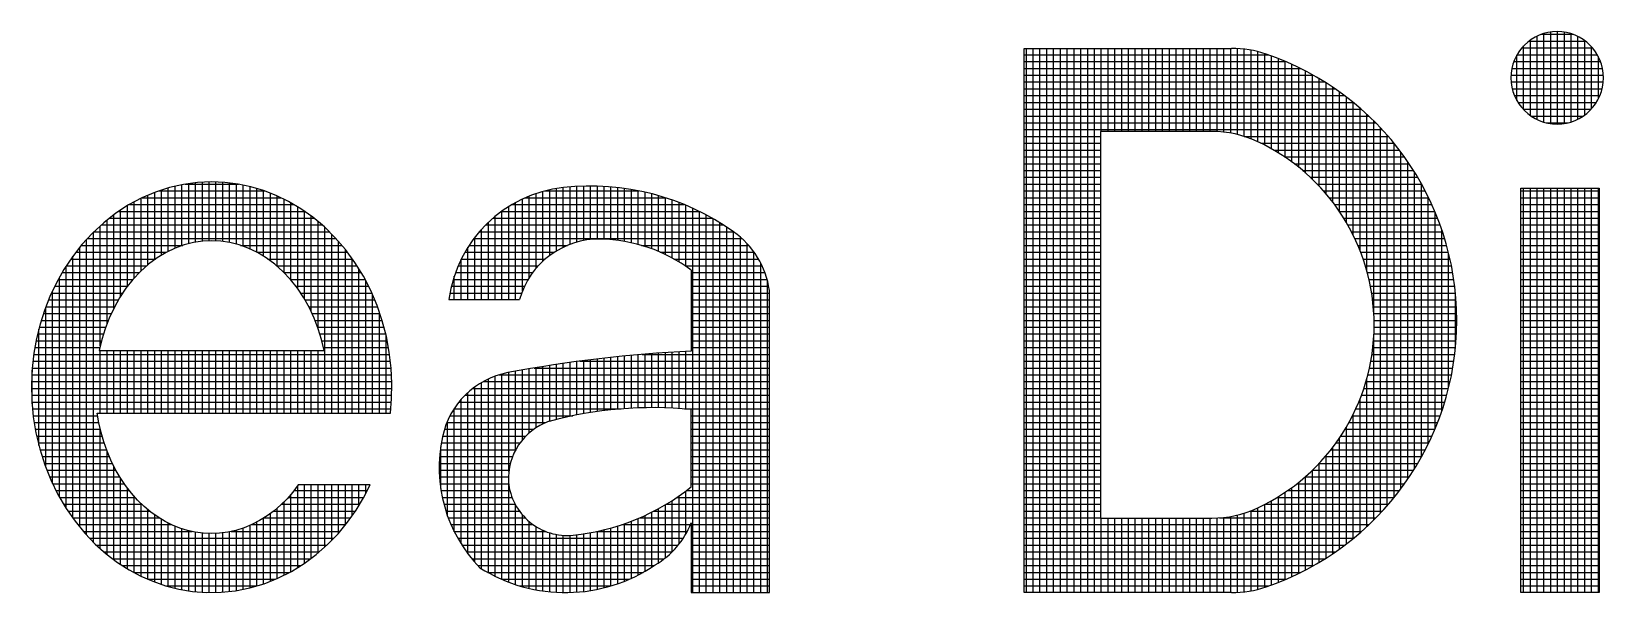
# Model space of a CAD drawing. Header units: inches. Extents: x 996 to 1837, y 0 to 594.
# Drawn here: x 1702.936 to 1706.945, y 99.888 to 101.318 of the extents above; entities that cross this region are included whole.
import ezdxf

# ---------------------------------------------------------------- set-up
doc = ezdxf.new("R2010")
doc.units = ezdxf.units.IN
doc.header["$MEASUREMENT"] = 0
doc.layers.add('BG ÇÑ±¹Áö¿ª³\xad¹æ±â¼úÁÖ½ÄÈ¸»ç CI', color=7, linetype='Continuous')

msp = doc.modelspace()

# ---------------------------------------------------------------- linework, layer by layer
at = {"layer": 'BG ÇÑ±¹Áö¿ª³\xad¹æ±â¼úÁÖ½ÄÈ¸»ç CI', "color": 7, "linetype": 'Continuous', "lineweight": 25}
for p, q in [((1706.7582, 101.104), (1706.7582, 101.2966)), ((1706.7756, 101.0937), (1706.7756, 101.3069)), ((1706.7859, 101.3112), (1706.8675, 101.3112)), ((1706.7929, 101.087), (1706.7929, 101.3136)), ((1706.8103, 101.0833), (1706.8103, 101.3173)), ((1706.8276, 101.0821), (1706.8276, 101.3185)), ((1706.845, 101.0835), (1706.845, 101.3171)), ((1706.8624, 101.0876), (1706.8624, 101.313)), ((1706.8797, 101.0947), (1706.8797, 101.3059)), ((1705.4678, 99.8879), (1705.4678, 101.2754)), ((1705.4678, 101.2754), (1705.9963, 101.2754)), ((1705.4678, 101.2591), (1706.0893, 101.2591)), ((1705.4732, 99.8879), (1705.4732, 101.2754)), ((1705.4906, 99.8879), (1705.4906, 101.2754)), ((1705.5079, 99.8879), (1705.5079, 101.2754)), ((1705.5253, 99.8879), (1705.5253, 101.2754)), ((1705.5427, 99.8879), (1705.5427, 101.2754)), ((1705.56, 99.8879), (1705.56, 101.2754)), ((1705.5774, 99.8879), (1705.5774, 101.2754)), ((1705.5948, 99.8879), (1705.5948, 101.2754)), ((1705.6121, 99.8879), (1705.6121, 101.2754)), ((1705.6295, 99.8879), (1705.6295, 101.2754)), ((1705.6469, 99.8879), (1705.6469, 101.2754)), ((1705.6642, 101.0636), (1705.6642, 101.2754)), ((1705.6816, 101.0636), (1705.6816, 101.2754)), ((1705.699, 101.0636), (1705.699, 101.2754)), ((1705.7163, 101.0636), (1705.7163, 101.2754)), ((1705.7337, 101.0636), (1705.7337, 101.2754)), ((1705.751, 101.0636), (1705.751, 101.2754)), ((1705.7684, 101.0636), (1705.7684, 101.2754)), ((1705.7858, 101.0636), (1705.7858, 101.2754)), ((1705.8031, 101.0636), (1705.8031, 101.2754)), ((1705.8205, 101.0636), (1705.8205, 101.2754)), ((1705.8379, 101.0636), (1705.8379, 101.2754)), ((1705.8552, 101.0636), (1705.8552, 101.2754)), ((1705.8726, 101.0636), (1705.8726, 101.2754)), ((1705.89, 101.0636), (1705.89, 101.2754)), ((1705.9073, 101.0636), (1705.9073, 101.2754)), ((1705.9247, 101.0636), (1705.9247, 101.2754)), ((1705.9421, 101.0636), (1705.9421, 101.2754)), ((1705.9594, 101.0632), (1705.9594, 101.2754)), ((1705.9768, 101.0618), (1705.9768, 101.2754)), ((1705.9941, 101.0593), (1705.9941, 101.2754)), ((1706.0115, 101.0557), (1706.0115, 101.275)), ((1706.0289, 101.0508), (1706.0289, 101.2735)), ((1706.0462, 101.0446), (1706.0462, 101.2708)), ((1706.0636, 101.0371), (1706.0636, 101.267)), ((1706.081, 101.0286), (1706.081, 101.262)), ((1706.7235, 101.1427), (1706.7235, 101.2578)), ((1706.7242, 101.2591), (1706.9292, 101.2591)), ((1706.7364, 101.2765), (1706.917, 101.2765)), ((1706.7408, 101.1191), (1706.7408, 101.2815)), ((1706.7545, 101.2939), (1706.8989, 101.2939)), ((1706.8971, 101.1054), (1706.8971, 101.2952)), ((1706.9145, 101.1211), (1706.9145, 101.2794)), ((1705.4678, 101.2418), (1706.1342, 101.2418)), ((1705.4678, 101.2244), (1706.172, 101.2244)), ((1706.0983, 101.0192), (1706.0983, 101.2559)), ((1706.1157, 101.0089), (1706.1157, 101.2494)), ((1706.1331, 100.9976), (1706.1331, 101.2423)), ((1706.1504, 100.9854), (1706.1504, 101.2347)), ((1706.1678, 100.972), (1706.1678, 101.2265)), ((1706.1852, 100.9573), (1706.1852, 101.2177)), ((1706.711, 101.2244), (1706.9424, 101.2244)), ((1706.716, 101.2418), (1706.9374, 101.2418)), ((1706.9318, 101.1463), (1706.9318, 101.2543)), ((1705.4678, 101.207), (1706.2048, 101.207)), ((1705.4678, 101.1897), (1706.2341, 101.1897)), ((1706.2025, 100.9413), (1706.2025, 101.2083)), ((1706.2199, 100.9237), (1706.2199, 101.1983)), ((1706.2373, 100.9043), (1706.2373, 101.1877)), ((1706.2546, 100.8827), (1706.2546, 101.1763)), ((1706.7087, 101.207), (1706.9447, 101.207)), ((1706.709, 101.1897), (1706.9444, 101.1897)), ((1705.4678, 101.1723), (1706.2605, 101.1723)), ((1705.4678, 101.155), (1706.2846, 101.155)), ((1705.4678, 101.1376), (1706.3068, 101.1376)), ((1706.272, 100.8584), (1706.272, 101.1642)), ((1706.2893, 100.8308), (1706.2893, 101.1514)), ((1706.3067, 100.7985), (1706.3067, 101.1376)), ((1706.7119, 101.1723), (1706.9415, 101.1723)), ((1706.7175, 101.155), (1706.9358, 101.155)), ((1706.7265, 101.1376), (1706.9269, 101.1376)), ((1705.4678, 101.1202), (1706.3273, 101.1202)), ((1705.4678, 101.1029), (1706.3463, 101.1029)), ((1706.3241, 100.7593), (1706.3241, 101.123)), ((1706.3414, 100.7071), (1706.3414, 101.1074)), ((1706.7398, 101.1202), (1706.9136, 101.1202)), ((1706.7598, 101.1029), (1706.8936, 101.1029)), ((1705.4678, 101.0855), (1706.364, 101.0855)), ((1705.4678, 101.0681), (1706.3806, 101.0681)), ((1705.9463, 101.0636), (1705.6619, 101.0636)), ((1705.6619, 101.0636), (1705.6619, 100.0777)), ((1706.3588, 100.6033), (1706.3588, 101.0907)), ((1706.3762, 100.0904), (1706.3762, 101.0729)), ((1706.7986, 101.0855), (1706.8548, 101.0855)), ((1705.4678, 101.0508), (1705.6619, 101.0508)), ((1705.4678, 101.0334), (1705.6619, 101.0334)), ((1705.4678, 101.016), (1705.6619, 101.016)), ((1706.0289, 101.0508), (1706.3961, 101.0508)), ((1706.0713, 101.0334), (1706.4106, 101.0334)), ((1706.1038, 101.016), (1706.4243, 101.016)), ((1706.3935, 100.1095), (1706.3935, 101.0537)), ((1706.4109, 100.1302), (1706.4109, 101.0331)), ((1705.4678, 100.9987), (1705.6619, 100.9987)), ((1705.4678, 100.9813), (1705.6619, 100.9813)), ((1706.1315, 100.9987), (1706.4371, 100.9987)), ((1706.1559, 100.9813), (1706.4491, 100.9813)), ((1706.4283, 100.1525), (1706.4283, 101.0108)), ((1706.4456, 100.1768), (1706.4456, 100.9865)), ((1705.4678, 100.9639), (1705.6619, 100.9639)), ((1705.4678, 100.9466), (1705.6619, 100.9466)), ((1706.1775, 100.9639), (1706.4604, 100.9639)), ((1706.197, 100.9466), (1706.471, 100.9466)), ((1706.463, 100.2035), (1706.463, 100.9598)), ((1703.2528, 100.909), (1703.2179, 100.8942)), ((1703.2332, 100.7234), (1703.2332, 100.9007)), ((1703.2506, 100.7366), (1703.2506, 100.9081)), ((1703.2883, 100.9205), (1703.2528, 100.909)), ((1703.2616, 100.9119), (1703.5308, 100.9119)), ((1703.2679, 100.7479), (1703.2679, 100.9139)), ((1703.2853, 100.7576), (1703.2853, 100.9195)), ((1703.3241, 100.9286), (1703.2883, 100.9205)), ((1703.3027, 100.7659), (1703.3027, 100.9237)), ((1703.32, 100.7721), (1703.32, 100.9277)), ((1703.3599, 100.9334), (1703.3241, 100.9286)), ((1703.3286, 100.9292), (1703.4641, 100.9292)), ((1703.3374, 100.7772), (1703.3374, 100.9304)), ((1703.3547, 100.781), (1703.3547, 100.9327)), ((1703.3952, 100.935), (1703.3599, 100.9334)), ((1703.3721, 100.7836), (1703.3721, 100.934)), ((1703.3895, 100.7845), (1703.3895, 100.9348)), ((1703.4298, 100.9336), (1703.3952, 100.935)), ((1703.4068, 100.7843), (1703.4068, 100.9345)), ((1703.4242, 100.7829), (1703.4242, 100.9338)), ((1703.4635, 100.9293), (1703.4298, 100.9336)), ((1703.4416, 100.7803), (1703.4416, 100.9321)), ((1703.4589, 100.776), (1703.4589, 100.9299)), ((1703.496, 100.9225), (1703.4635, 100.9293)), ((1703.4763, 100.7705), (1703.4763, 100.9266)), ((1703.4937, 100.7637), (1703.4937, 100.923)), ((1703.5279, 100.913), (1703.496, 100.9225)), ((1703.511, 100.7554), (1703.511, 100.918)), ((1703.56, 100.9005), (1703.5279, 100.913)), ((1703.5284, 100.7452), (1703.5284, 100.9128)), ((1703.5458, 100.7332), (1703.5458, 100.906)), ((1703.5919, 100.885), (1703.56, 100.9005)), ((1703.5631, 100.7194), (1703.5631, 100.899)), ((1704.2056, 100.6908), (1704.2056, 100.8987)), ((1704.223, 100.7145), (1704.223, 100.9051)), ((1704.2403, 100.7327), (1704.2403, 100.9105)), ((1704.2455, 100.9119), (1704.4861, 100.9119)), ((1704.2577, 100.7472), (1704.2577, 100.9148)), ((1704.2751, 100.7589), (1704.2751, 100.9181)), ((1704.2924, 100.7683), (1704.2924, 100.9205)), ((1704.3098, 100.7757), (1704.3098, 100.9222)), ((1704.3272, 100.7814), (1704.3272, 100.9233)), ((1704.3445, 100.7855), (1704.3445, 100.9241)), ((1704.3619, 100.7881), (1704.3619, 100.9243)), ((1704.3793, 100.7892), (1704.3793, 100.924)), ((1704.3966, 100.7889), (1704.3966, 100.9233)), ((1704.414, 100.7877), (1704.414, 100.9221)), ((1704.4313, 100.7858), (1704.4313, 100.9204)), ((1704.4487, 100.7831), (1704.4487, 100.9182)), ((1704.4661, 100.7796), (1704.4661, 100.9156)), ((1704.4834, 100.7753), (1704.4834, 100.9124)), ((1704.5008, 100.7702), (1704.5008, 100.9087)), ((1704.5182, 100.7642), (1704.5182, 100.9045)), ((1704.5355, 100.7573), (1704.5355, 100.8998)), ((1705.4678, 100.9292), (1705.6619, 100.9292)), ((1705.4678, 100.9119), (1705.6619, 100.9119)), ((1706.2146, 100.9292), (1706.4809, 100.9292)), ((1706.2307, 100.9119), (1706.4902, 100.9119)), ((1706.4804, 100.233), (1706.4804, 100.9302)), ((1706.4977, 100.2663), (1706.4977, 100.897)), ((1706.7338, 100.9188), (1706.9335, 100.9188)), ((1706.7338, 99.8879), (1706.7338, 100.9188)), ((1706.7338, 100.9119), (1706.9335, 100.9119)), ((1706.7408, 99.8879), (1706.7408, 100.9188)), ((1706.7582, 99.8879), (1706.7582, 100.9188)), ((1706.7756, 99.8879), (1706.7756, 100.9188)), ((1706.7929, 99.8879), (1706.7929, 100.9188)), ((1706.8103, 99.8879), (1706.8103, 100.9188)), ((1706.8276, 99.8879), (1706.8276, 100.9188)), ((1706.845, 99.8879), (1706.845, 100.9188)), ((1706.8624, 99.8879), (1706.8624, 100.9188)), ((1706.8797, 99.8879), (1706.8797, 100.9188)), ((1706.8971, 99.8879), (1706.8971, 100.9188)), ((1706.9145, 99.8879), (1706.9145, 100.9188)), ((1706.9318, 99.8879), (1706.9318, 100.9188)), ((1706.9335, 100.9188), (1706.9335, 99.8879)), ((1703.1841, 100.8761), (1703.1515, 100.8549)), ((1703.159, 100.8598), (1703.6327, 100.8598)), ((1703.1637, 100.6434), (1703.1637, 100.8629)), ((1703.1811, 100.6685), (1703.1811, 100.8742)), ((1703.2179, 100.8942), (1703.1841, 100.8761)), ((1703.186, 100.8771), (1703.6053, 100.8771)), ((1703.1985, 100.6897), (1703.1985, 100.8838)), ((1703.2158, 100.708), (1703.2158, 100.8931)), ((1703.2186, 100.8945), (1703.5724, 100.8945)), ((1703.5805, 100.7034), (1703.5805, 100.8906)), ((1703.6233, 100.8665), (1703.5919, 100.885)), ((1703.5978, 100.6847), (1703.5978, 100.8815)), ((1703.6152, 100.6626), (1703.6152, 100.8712)), ((1703.6538, 100.8448), (1703.6233, 100.8665)), ((1703.6326, 100.6361), (1703.6326, 100.8599)), ((1704.135, 100.8598), (1704.6396, 100.8598)), ((1704.1361, 100.6354), (1704.1361, 100.8606)), ((1704.1535, 100.6354), (1704.1535, 100.8722)), ((1704.1616, 100.8771), (1704.6009, 100.8771)), ((1704.1709, 100.6354), (1704.1709, 100.8824)), ((1704.1882, 100.6568), (1704.1882, 100.8912)), ((1704.1956, 100.8945), (1704.5531, 100.8945)), ((1704.5529, 100.7495), (1704.5529, 100.8946)), ((1704.5703, 100.7406), (1704.5703, 100.8888)), ((1704.5876, 100.7306), (1704.5876, 100.8824)), ((1704.605, 100.7195), (1704.605, 100.8754)), ((1704.6224, 99.8879), (1704.6224, 100.8679)), ((1704.6397, 99.8879), (1704.6397, 100.8597)), ((1705.4678, 100.8945), (1705.6619, 100.8945)), ((1705.4678, 100.8771), (1705.6619, 100.8771)), ((1705.4678, 100.8598), (1705.6619, 100.8598)), ((1706.2454, 100.8945), (1706.4989, 100.8945)), ((1706.2588, 100.8771), (1706.5071, 100.8771)), ((1706.2711, 100.8598), (1706.5146, 100.8598)), ((1706.5151, 100.3046), (1706.5151, 100.8587)), ((1706.7338, 100.8945), (1706.9335, 100.8945)), ((1706.7338, 100.8771), (1706.9335, 100.8771)), ((1706.7338, 100.8598), (1706.9335, 100.8598)), ((1703.1207, 100.8308), (1703.0918, 100.804)), ((1703.1116, 100.5167), (1703.1116, 100.8224)), ((1703.1145, 100.825), (1703.6774, 100.825)), ((1703.1515, 100.8549), (1703.1207, 100.8308)), ((1703.129, 100.5734), (1703.129, 100.8373)), ((1703.1355, 100.8424), (1703.6567, 100.8424)), ((1703.1464, 100.613), (1703.1464, 100.8509)), ((1703.6499, 100.6034), (1703.6499, 100.8476)), ((1703.6832, 100.8201), (1703.6538, 100.8448)), ((1703.6673, 100.5617), (1703.6673, 100.8335)), ((1703.7111, 100.7925), (1703.6832, 100.8201)), ((1703.6847, 100.345), (1703.6847, 100.8187)), ((1704.0943, 100.825), (1704.7014, 100.825)), ((1704.1014, 100.6354), (1704.1014, 100.8319)), ((1704.113, 100.8424), (1704.6725, 100.8424)), ((1704.1188, 100.6354), (1704.1188, 100.8473)), ((1704.6571, 99.8879), (1704.6571, 100.8508)), ((1704.6744, 99.8879), (1704.6744, 100.8413)), ((1704.6918, 99.8879), (1704.6918, 100.831)), ((1704.7092, 99.8879), (1704.7092, 100.82)), ((1705.4678, 100.8424), (1705.6619, 100.8424)), ((1705.4678, 100.825), (1705.6619, 100.825)), ((1706.2824, 100.8424), (1706.5217, 100.8424)), ((1706.2927, 100.825), (1706.5282, 100.825)), ((1706.7338, 100.8424), (1706.9335, 100.8424)), ((1706.7338, 100.825), (1706.9335, 100.825)), ((1703.0918, 100.804), (1703.0651, 100.775)), ((1703.0769, 100.0348), (1703.0769, 100.7878)), ((1703.0792, 100.7903), (1703.713, 100.7903)), ((1703.0943, 100.0167), (1703.0943, 100.8063)), ((1703.0957, 100.8077), (1703.6958, 100.8077)), ((1703.3496, 100.7802), (1703.3261, 100.7743)), ((1703.373, 100.7837), (1703.3496, 100.7802)), ((1703.3959, 100.7848), (1703.373, 100.7837)), ((1703.4188, 100.7837), (1703.3959, 100.7848)), ((1703.4422, 100.7802), (1703.4188, 100.7837)), ((1703.4657, 100.7743), (1703.4422, 100.7802)), ((1703.702, 100.345), (1703.702, 100.8015)), ((1703.7371, 100.7622), (1703.7111, 100.7925)), ((1703.7194, 100.345), (1703.7194, 100.7829)), ((1704.0643, 100.7903), (1704.7486, 100.7903)), ((1704.0667, 100.6354), (1704.0667, 100.7934)), ((1704.0783, 100.8077), (1704.7271, 100.8077)), ((1704.0841, 100.6354), (1704.0841, 100.8142)), ((1704.7265, 99.8879), (1704.7265, 100.8081)), ((1704.7439, 99.8879), (1704.7439, 100.7945)), ((1704.7613, 99.8879), (1704.7613, 100.7776)), ((1705.4678, 100.8077), (1705.6619, 100.8077)), ((1705.4678, 100.7903), (1705.6619, 100.7903)), ((1706.3021, 100.8077), (1706.5342, 100.8077)), ((1706.3107, 100.7903), (1706.5397, 100.7903)), ((1706.5324, 100.3504), (1706.5324, 100.8129)), ((1706.7338, 100.8077), (1706.9335, 100.8077)), ((1706.7338, 100.7903), (1706.9335, 100.7903)), ((1703.0408, 100.7439), (1703.0191, 100.7112)), ((1703.037, 100.7382), (1703.2528, 100.7382)), ((1703.0651, 100.775), (1703.0408, 100.7439)), ((1703.0422, 100.0776), (1703.0422, 100.7457)), ((1703.0499, 100.7556), (1703.281, 100.7556)), ((1703.0595, 100.0552), (1703.0595, 100.7679)), ((1703.0635, 100.7729), (1703.3222, 100.7729)), ((1703.2569, 100.7412), (1703.2352, 100.7252)), ((1703.2795, 100.7548), (1703.2569, 100.7412)), ((1703.3026, 100.7659), (1703.2795, 100.7548)), ((1703.3261, 100.7743), (1703.3026, 100.7659)), ((1703.4892, 100.7659), (1703.4657, 100.7743)), ((1703.4695, 100.7729), (1703.7279, 100.7729)), ((1703.5123, 100.7548), (1703.4892, 100.7659)), ((1703.5108, 100.7556), (1703.742, 100.7556)), ((1703.5349, 100.7412), (1703.5123, 100.7548)), ((1703.5566, 100.7252), (1703.5349, 100.7412)), ((1703.539, 100.7382), (1703.7546, 100.7382)), ((1703.7368, 100.345), (1703.7368, 100.7626)), ((1703.761, 100.7295), (1703.7371, 100.7622)), ((1703.7541, 100.345), (1703.7541, 100.7389)), ((1704.032, 100.6354), (1704.032, 100.7375)), ((1704.0323, 100.7382), (1704.2465, 100.7382)), ((1704.0415, 100.7556), (1704.2698, 100.7556)), ((1704.0493, 100.6354), (1704.0493, 100.7686)), ((1704.0521, 100.7729), (1704.3028, 100.7729)), ((1704.4917, 100.7729), (1704.7655, 100.7729)), ((1704.5395, 100.7556), (1704.7792, 100.7556)), ((1704.5746, 100.7382), (1704.7903, 100.7382)), ((1704.7786, 99.8879), (1704.7786, 100.7563)), ((1705.4678, 100.7729), (1705.6619, 100.7729)), ((1705.4678, 100.7556), (1705.6619, 100.7556)), ((1705.4678, 100.7382), (1705.6619, 100.7382)), ((1706.3185, 100.7729), (1706.5448, 100.7729)), ((1706.3255, 100.7556), (1706.5493, 100.7556)), ((1706.3318, 100.7382), (1706.5535, 100.7382)), ((1706.5498, 100.4096), (1706.5498, 100.7537)), ((1706.7338, 100.7729), (1706.9335, 100.7729)), ((1706.7338, 100.7556), (1706.9335, 100.7556)), ((1706.7338, 100.7382), (1706.9335, 100.7382)), ((1703.0191, 100.7112), (1703, 100.6774)), ((1703.0147, 100.7035), (1703.2114, 100.7035)), ((1703.0248, 100.1025), (1703.0248, 100.7199)), ((1703.0255, 100.7208), (1703.2303, 100.7208)), ((1703.2145, 100.7068), (1703.1952, 100.6862)), ((1703.2352, 100.7252), (1703.2145, 100.7068)), ((1703.5773, 100.7068), (1703.5566, 100.7252)), ((1703.5615, 100.7208), (1703.7663, 100.7208)), ((1703.5966, 100.6862), (1703.5773, 100.7068)), ((1703.5804, 100.7035), (1703.777, 100.7035)), ((1703.7826, 100.6945), (1703.761, 100.7295)), ((1703.7715, 100.345), (1703.7715, 100.7125)), ((1704.0175, 100.7035), (1704.2143, 100.7035)), ((1704.0243, 100.7208), (1704.2286, 100.7208)), ((1704.603, 100.7208), (1704.7994, 100.7208)), ((1704.6187, 100.7098), (1704.6187, 100.5035)), ((1704.6187, 100.7035), (1704.8066, 100.7035)), ((1704.796, 99.8879), (1704.796, 100.7278)), ((1705.4678, 100.7208), (1705.6619, 100.7208)), ((1705.4678, 100.7035), (1705.6619, 100.7035)), ((1706.3375, 100.7208), (1706.5571, 100.7208)), ((1706.3424, 100.7035), (1706.5603, 100.7035)), ((1706.7338, 100.7208), (1706.9335, 100.7208)), ((1706.7338, 100.7035), (1706.9335, 100.7035)), ((1703, 100.6774), (1702.9835, 100.6426)), ((1702.9901, 100.1663), (1702.9901, 100.6565)), ((1702.9959, 100.6687), (1703.1813, 100.6687)), ((1703.0049, 100.6861), (1703.1951, 100.6861)), ((1703.0075, 100.132), (1703.0075, 100.6906)), ((1703.1774, 100.6638), (1703.1612, 100.6397)), ((1703.1952, 100.6862), (1703.1774, 100.6638)), ((1703.6144, 100.6638), (1703.5966, 100.6862)), ((1703.5967, 100.6861), (1703.7869, 100.6861)), ((1703.6105, 100.6687), (1703.7958, 100.6687)), ((1703.6306, 100.6397), (1703.6144, 100.6638)), ((1703.8015, 100.6578), (1703.7826, 100.6945)), ((1703.7889, 100.345), (1703.7889, 100.6823)), ((1703.8177, 100.6196), (1703.8015, 100.6578)), ((1704.0072, 100.6687), (1704.1935, 100.6687)), ((1704.0119, 100.6861), (1704.2027, 100.6861)), ((1704.0146, 100.6354), (1704.0146, 100.6949)), ((1704.6187, 100.6861), (1704.8121, 100.6861)), ((1704.6187, 100.6687), (1704.8162, 100.6687)), ((1704.8134, 99.8879), (1704.8134, 100.6814)), ((1704.8179, 99.8879), (1704.8179, 100.6582)), ((1705.4678, 100.6861), (1705.6619, 100.6861)), ((1705.4678, 100.6687), (1705.6619, 100.6687)), ((1706.3467, 100.6861), (1706.5631, 100.6861)), ((1706.3504, 100.6687), (1706.5654, 100.6687)), ((1706.7338, 100.6861), (1706.9335, 100.6861)), ((1706.7338, 100.6687), (1706.9335, 100.6687)), ((1702.9835, 100.6426), (1702.9697, 100.6074)), ((1702.9727, 100.2077), (1702.9727, 100.6152)), ((1702.9733, 100.6167), (1703.1483, 100.6167)), ((1702.9801, 100.634), (1703.1581, 100.634)), ((1702.9877, 100.6514), (1703.1691, 100.6514)), ((1703.1612, 100.6397), (1703.1469, 100.6142)), ((1703.6227, 100.6514), (1703.8042, 100.6514)), ((1703.6449, 100.6142), (1703.6306, 100.6397)), ((1703.6337, 100.634), (1703.8115, 100.634)), ((1703.6435, 100.6167), (1703.8186, 100.6167)), ((1703.8062, 100.345), (1703.8062, 100.6466)), ((1703.831, 100.5803), (1703.8177, 100.6196)), ((1704.001, 100.6354), (1704.181, 100.6354)), ((1704.0035, 100.6514), (1704.1862, 100.6514)), ((1704.6187, 100.6514), (1704.8179, 100.6514)), ((1704.6187, 100.634), (1704.8179, 100.634)), ((1704.6187, 100.6167), (1704.8179, 100.6167)), ((1705.4678, 100.6514), (1705.6619, 100.6514)), ((1705.4678, 100.634), (1705.6619, 100.634)), ((1705.4678, 100.6167), (1705.6619, 100.6167)), ((1706.3535, 100.6514), (1706.5673, 100.6514)), ((1706.3559, 100.634), (1706.5688, 100.634)), ((1706.3578, 100.6167), (1706.5699, 100.6167)), ((1706.5672, 100.5102), (1706.5672, 100.6531)), ((1706.7338, 100.6514), (1706.9335, 100.6514)), ((1706.7338, 100.634), (1706.9335, 100.634)), ((1706.7338, 100.6167), (1706.9335, 100.6167)), ((1702.9697, 100.6074), (1702.9584, 100.572)), ((1702.9616, 100.5819), (1703.1323, 100.5819)), ((1702.9671, 100.5993), (1703.1399, 100.5993)), ((1703.1345, 100.5878), (1703.1241, 100.5606)), ((1703.1469, 100.6142), (1703.1345, 100.5878)), ((1703.6573, 100.5878), (1703.6449, 100.6142)), ((1703.6519, 100.5993), (1703.8245, 100.5993)), ((1703.6677, 100.5606), (1703.6573, 100.5878)), ((1703.6595, 100.5819), (1703.8304, 100.5819)), ((1703.8236, 100.345), (1703.8236, 100.6021)), ((1703.8414, 100.5405), (1703.831, 100.5803)), ((1704.6187, 100.5993), (1704.8179, 100.5993)), ((1704.6187, 100.5819), (1704.8179, 100.5819)), ((1705.4678, 100.5993), (1705.6619, 100.5993)), ((1705.4678, 100.5819), (1705.6619, 100.5819)), ((1706.359, 100.5993), (1706.5705, 100.5993)), ((1706.3597, 100.5819), (1706.5707, 100.5819)), ((1706.7338, 100.5993), (1706.9335, 100.5993)), ((1706.7338, 100.5819), (1706.9335, 100.5819)), ((1702.9494, 100.5358), (1702.9426, 100.498)), ((1702.9584, 100.572), (1702.9494, 100.5358)), ((1702.9523, 100.5472), (1703.1199, 100.5472)), ((1702.9554, 100.2632), (1702.9554, 100.5597)), ((1702.9566, 100.5646), (1703.1256, 100.5646)), ((1703.1241, 100.5606), (1703.1155, 100.533)), ((1703.6662, 100.5646), (1703.8351, 100.5646)), ((1703.6762, 100.533), (1703.6677, 100.5606)), ((1703.6719, 100.5472), (1703.8396, 100.5472)), ((1703.841, 100.345), (1703.841, 100.542)), ((1703.8488, 100.5004), (1703.8414, 100.5405)), ((1704.6187, 100.5646), (1704.8179, 100.5646)), ((1704.6187, 100.5472), (1704.8179, 100.5472)), ((1705.4678, 100.5646), (1705.6619, 100.5646)), ((1705.4678, 100.5472), (1705.6619, 100.5472)), ((1706.3588, 100.0725), (1706.3588, 100.5379)), ((1706.3593, 100.5472), (1706.5699, 100.5472)), ((1706.3598, 100.5646), (1706.5705, 100.5646)), ((1706.7338, 100.5646), (1706.9335, 100.5646)), ((1706.7338, 100.5472), (1706.9335, 100.5472)), ((1702.9426, 100.498), (1702.9382, 100.4589)), ((1702.9423, 100.4951), (1703.8495, 100.4951)), ((1702.9452, 100.5125), (1703.1106, 100.5125)), ((1702.9483, 100.5298), (1703.1148, 100.5298)), ((1703.1155, 100.533), (1703.1089, 100.5053)), ((1703.1089, 100.5053), (1703.1663, 100.5053)), ((1703.1116, 100.345), (1703.1116, 100.5053)), ((1703.129, 100.345), (1703.129, 100.5053)), ((1703.1464, 100.345), (1703.1464, 100.5053)), ((1703.1637, 100.345), (1703.1637, 100.5053)), ((1703.1663, 100.5053), (1703.2237, 100.5053)), ((1703.1811, 100.345), (1703.1811, 100.5053)), ((1703.1985, 100.345), (1703.1985, 100.5053)), ((1703.2158, 100.345), (1703.2158, 100.5053)), ((1703.2237, 100.5053), (1703.2811, 100.5053)), ((1703.2332, 100.345), (1703.2332, 100.5053)), ((1703.2506, 100.345), (1703.2506, 100.5053)), ((1703.2679, 100.345), (1703.2679, 100.5053)), ((1703.2811, 100.5053), (1703.3385, 100.5053)), ((1703.2853, 100.345), (1703.2853, 100.5053)), ((1703.3027, 100.345), (1703.3027, 100.5053)), ((1703.32, 100.345), (1703.32, 100.5053)), ((1703.3374, 100.345), (1703.3374, 100.5053)), ((1703.3385, 100.5053), (1703.3959, 100.5053)), ((1703.3547, 100.345), (1703.3547, 100.5053)), ((1703.3721, 100.345), (1703.3721, 100.5053)), ((1703.3895, 100.345), (1703.3895, 100.5053)), ((1703.3959, 100.5053), (1703.4533, 100.5053)), ((1703.4068, 100.345), (1703.4068, 100.5053)), ((1703.4242, 100.345), (1703.4242, 100.5053)), ((1703.4416, 100.345), (1703.4416, 100.5053)), ((1703.4533, 100.5053), (1703.5107, 100.5053)), ((1703.4589, 100.345), (1703.4589, 100.5053)), ((1703.4763, 100.345), (1703.4763, 100.5053)), ((1703.4937, 100.345), (1703.4937, 100.5053)), ((1703.5107, 100.5053), (1703.5681, 100.5053)), ((1703.511, 100.345), (1703.511, 100.5053)), ((1703.5284, 100.345), (1703.5284, 100.5053)), ((1703.5458, 100.345), (1703.5458, 100.5053)), ((1703.5631, 100.345), (1703.5631, 100.5053)), ((1703.5681, 100.5053), (1703.6255, 100.5053)), ((1703.5805, 100.345), (1703.5805, 100.5053)), ((1703.5978, 100.345), (1703.5978, 100.5053)), ((1703.6152, 100.345), (1703.6152, 100.5053)), ((1703.6255, 100.5053), (1703.6829, 100.5053)), ((1703.6326, 100.345), (1703.6326, 100.5053)), ((1703.6499, 100.345), (1703.6499, 100.5053)), ((1703.6673, 100.345), (1703.6673, 100.5053)), ((1703.6829, 100.5053), (1703.6762, 100.533)), ((1703.677, 100.5298), (1703.8433, 100.5298)), ((1703.6812, 100.5125), (1703.8466, 100.5125)), ((1703.8535, 100.4604), (1703.8488, 100.5004)), ((1704.4939, 100.4951), (1704.8179, 100.4951)), ((1704.5008, 100.3592), (1704.5008, 100.4957)), ((1704.5182, 100.3594), (1704.5182, 100.4971)), ((1704.5355, 100.3593), (1704.5355, 100.4984)), ((1704.5529, 100.3589), (1704.5529, 100.4997)), ((1704.5703, 100.3582), (1704.5703, 100.5008)), ((1704.5876, 100.3572), (1704.5876, 100.5019)), ((1704.605, 100.3559), (1704.605, 100.5028)), ((1704.6187, 100.5298), (1704.8179, 100.5298)), ((1704.6187, 100.5125), (1704.8179, 100.5125)), ((1705.4678, 100.5298), (1705.6619, 100.5298)), ((1705.4678, 100.5125), (1705.6619, 100.5125)), ((1705.4678, 100.4951), (1705.6619, 100.4951)), ((1706.3543, 100.4951), (1706.5655, 100.4951)), ((1706.3566, 100.5125), (1706.5674, 100.5125)), ((1706.3582, 100.5298), (1706.5689, 100.5298)), ((1706.7338, 100.5298), (1706.9335, 100.5298)), ((1706.7338, 100.5125), (1706.9335, 100.5125)), ((1706.7338, 100.4951), (1706.9335, 100.4951)), ((1702.9382, 100.4589), (1702.9363, 100.4186)), ((1702.938, 100.3693), (1702.938, 100.4553)), ((1702.9383, 100.4604), (1703.8535, 100.4604)), ((1702.9403, 100.4777), (1703.8515, 100.4777)), ((1703.8554, 100.421), (1703.8535, 100.4604)), ((1704.1882, 100.2773), (1704.1882, 100.4553)), ((1704.2056, 100.295), (1704.2056, 100.4583)), ((1704.2178, 100.4604), (1704.8179, 100.4604)), ((1704.223, 100.3081), (1704.223, 100.4612)), ((1704.2403, 100.3179), (1704.2403, 100.464)), ((1704.2577, 100.3249), (1704.2577, 100.4668)), ((1704.2751, 100.3293), (1704.2751, 100.4694)), ((1704.2924, 100.3335), (1704.2924, 100.472)), ((1704.3098, 100.3373), (1704.3098, 100.4744)), ((1704.3272, 100.3408), (1704.3272, 100.4768)), ((1704.3342, 100.4777), (1704.8179, 100.4777)), ((1704.3445, 100.344), (1704.3445, 100.4791)), ((1704.3619, 100.3469), (1704.3619, 100.4813)), ((1704.3793, 100.3495), (1704.3793, 100.4834)), ((1704.3966, 100.3518), (1704.3966, 100.4854)), ((1704.414, 100.3538), (1704.414, 100.4873)), ((1704.4313, 100.3554), (1704.4313, 100.4892)), ((1704.4487, 100.3568), (1704.4487, 100.4909)), ((1704.4661, 100.3579), (1704.4661, 100.4926)), ((1704.4834, 100.3587), (1704.4834, 100.4942)), ((1705.4678, 100.4777), (1705.6619, 100.4777)), ((1705.4678, 100.4604), (1705.6619, 100.4604)), ((1706.3479, 100.4604), (1706.5604, 100.4604)), ((1706.3514, 100.4777), (1706.5632, 100.4777)), ((1706.7338, 100.4777), (1706.9335, 100.4777)), ((1706.7338, 100.4604), (1706.9335, 100.4604)), ((1702.9363, 100.4186), (1702.9372, 100.3777)), ((1702.9366, 100.4256), (1703.8552, 100.4256)), ((1702.9374, 100.443), (1703.8544, 100.443)), ((1703.8548, 100.3824), (1703.8554, 100.421)), ((1704.0841, 99.9486), (1704.0841, 100.4234)), ((1704.088, 100.4256), (1704.8179, 100.4256)), ((1704.1014, 99.9384), (1704.1014, 100.4325)), ((1704.1188, 99.9294), (1704.1188, 100.4397)), ((1704.1286, 100.443), (1704.8179, 100.443)), ((1704.1361, 99.9214), (1704.1361, 100.4452)), ((1704.1535, 100.1965), (1704.1535, 100.4491)), ((1704.1709, 100.2515), (1704.1709, 100.4522)), ((1705.4678, 100.443), (1705.6619, 100.443)), ((1705.4678, 100.4256), (1705.6619, 100.4256)), ((1706.339, 100.4256), (1706.5536, 100.4256)), ((1706.3414, 100.0559), (1706.3414, 100.4341)), ((1706.3438, 100.443), (1706.5572, 100.443)), ((1706.7338, 100.443), (1706.9335, 100.443)), ((1706.7338, 100.4256), (1706.9335, 100.4256)), ((1702.9365, 100.4083), (1703.8552, 100.4083)), ((1702.9369, 100.3909), (1703.855, 100.3909)), ((1702.9372, 100.3777), (1702.941, 100.3363)), ((1703.8518, 100.345), (1703.8548, 100.3824)), ((1704.032, 100.0118), (1704.032, 100.3802)), ((1704.042, 100.3909), (1704.8179, 100.3909)), ((1704.0493, 99.9866), (1704.0493, 100.3979)), ((1704.0617, 100.4083), (1704.8179, 100.4083)), ((1704.0667, 99.9653), (1704.0667, 100.412)), ((1705.4678, 100.4083), (1705.6619, 100.4083)), ((1705.4678, 100.3909), (1705.6619, 100.3909)), ((1706.3241, 100.0403), (1706.3241, 100.3819)), ((1706.3275, 100.3909), (1706.5449, 100.3909)), ((1706.3336, 100.4083), (1706.5495, 100.4083)), ((1706.7338, 100.4083), (1706.9335, 100.4083)), ((1706.7338, 100.3909), (1706.9335, 100.3909)), ((1702.9376, 100.3736), (1703.8541, 100.3736)), ((1702.9392, 100.3562), (1703.8527, 100.3562)), ((1702.9408, 100.3388), (1703.1052, 100.3388)), ((1702.941, 100.3363), (1702.9478, 100.295)), ((1703.1083, 100.3206), (1703.1041, 100.345)), ((1703.1041, 100.345), (1703.1789, 100.345)), ((1703.1789, 100.345), (1703.2537, 100.345)), ((1703.2537, 100.345), (1703.3284, 100.345)), ((1703.3284, 100.345), (1703.4032, 100.345)), ((1703.4032, 100.345), (1703.478, 100.345)), ((1703.478, 100.345), (1703.5527, 100.345)), ((1703.5527, 100.345), (1703.6275, 100.345)), ((1703.6275, 100.345), (1703.7023, 100.345)), ((1703.7023, 100.345), (1703.777, 100.345)), ((1703.777, 100.345), (1703.8518, 100.345)), ((1704.0038, 100.3388), (1704.3171, 100.3388)), ((1704.0139, 100.3562), (1704.4404, 100.3562)), ((1704.0146, 100.0427), (1704.0146, 100.3573)), ((1704.0264, 100.3736), (1704.8179, 100.3736)), ((1704.6012, 100.3562), (1704.8179, 100.3562)), ((1704.6187, 100.1573), (1704.6187, 100.3548)), ((1704.6187, 100.3388), (1704.8179, 100.3388)), ((1705.4678, 100.3736), (1705.6619, 100.3736)), ((1705.4678, 100.3562), (1705.6619, 100.3562)), ((1705.4678, 100.3388), (1705.6619, 100.3388)), ((1706.3048, 100.3388), (1706.5284, 100.3388)), ((1706.3067, 100.0256), (1706.3067, 100.3427)), ((1706.3131, 100.3562), (1706.5344, 100.3562)), ((1706.3207, 100.3736), (1706.5399, 100.3736)), ((1706.7338, 100.3736), (1706.9335, 100.3736)), ((1706.7338, 100.3562), (1706.9335, 100.3562)), ((1706.7338, 100.3388), (1706.9335, 100.3388)), ((1702.9435, 100.3215), (1703.1082, 100.3215)), ((1702.9463, 100.3041), (1703.1121, 100.3041)), ((1702.9478, 100.295), (1702.9575, 100.254)), ((1703.1139, 100.2962), (1703.1083, 100.3206)), ((1703.1116, 100.0005), (1703.1116, 100.306)), ((1703.1208, 100.272), (1703.1139, 100.2962)), ((1703.9896, 100.3041), (1704.217, 100.3041)), ((1703.9958, 100.3215), (1704.2483, 100.3215)), ((1703.9972, 100.0833), (1703.9972, 100.3249)), ((1704.6187, 100.3215), (1704.8179, 100.3215)), ((1704.6187, 100.3041), (1704.8179, 100.3041)), ((1705.4678, 100.3215), (1705.6619, 100.3215)), ((1705.4678, 100.3041), (1705.6619, 100.3041)), ((1706.2856, 100.3041), (1706.5149, 100.3041)), ((1706.2893, 100.0119), (1706.2893, 100.3104)), ((1706.2956, 100.3215), (1706.5219, 100.3215)), ((1706.7338, 100.3215), (1706.9335, 100.3215)), ((1706.7338, 100.3041), (1706.9335, 100.3041)), ((1702.9498, 100.2867), (1703.1166, 100.2867)), ((1702.9539, 100.2694), (1703.1218, 100.2694)), ((1703.1292, 100.2482), (1703.1208, 100.272)), ((1703.9799, 100.1528), (1703.9799, 100.2592)), ((1703.9815, 100.2694), (1704.1821, 100.2694)), ((1703.985, 100.2867), (1704.1968, 100.2867)), ((1704.6187, 100.2867), (1704.8179, 100.2867)), ((1704.6187, 100.2694), (1704.8179, 100.2694)), ((1705.4678, 100.2867), (1705.6619, 100.2867)), ((1705.4678, 100.2694), (1705.6619, 100.2694)), ((1706.2546, 99.9869), (1706.2546, 100.2585)), ((1706.2627, 100.2694), (1706.4992, 100.2694)), ((1706.272, 99.999), (1706.272, 100.2828)), ((1706.2746, 100.2867), (1706.5073, 100.2867)), ((1706.7338, 100.2867), (1706.9335, 100.2867)), ((1706.7338, 100.2694), (1706.9335, 100.2694)), ((1702.9575, 100.254), (1702.9702, 100.2139)), ((1702.9582, 100.252), (1703.1279, 100.252)), ((1702.9637, 100.2346), (1703.135, 100.2346)), ((1702.9692, 100.2173), (1703.1428, 100.2173)), ((1703.129, 99.9853), (1703.129, 100.2489)), ((1703.139, 100.225), (1703.1292, 100.2482)), ((1703.1502, 100.2025), (1703.139, 100.225)), ((1703.9761, 100.2173), (1704.1574, 100.2173)), ((1703.9771, 100.2346), (1704.1631, 100.2346)), ((1703.9789, 100.252), (1704.1711, 100.252)), ((1704.6187, 100.252), (1704.8179, 100.252)), ((1704.6187, 100.2346), (1704.8179, 100.2346)), ((1704.6187, 100.2173), (1704.8179, 100.2173)), ((1705.4678, 100.252), (1705.6619, 100.252)), ((1705.4678, 100.2346), (1705.6619, 100.2346)), ((1705.4678, 100.2173), (1705.6619, 100.2173)), ((1706.2197, 100.2173), (1706.4713, 100.2173)), ((1706.2199, 99.9649), (1706.2199, 100.2175)), ((1706.2353, 100.2346), (1706.4812, 100.2346)), ((1706.2373, 99.9756), (1706.2373, 100.2369)), ((1706.2496, 100.252), (1706.4905, 100.252)), ((1706.7338, 100.252), (1706.9335, 100.252)), ((1706.7338, 100.2346), (1706.9335, 100.2346)), ((1706.7338, 100.2173), (1706.9335, 100.2173)), ((1702.9702, 100.2139), (1702.9858, 100.1751)), ((1702.9758, 100.1999), (1703.1517, 100.1999)), ((1702.9828, 100.1825), (1703.1617, 100.1825)), ((1702.9858, 100.1751), (1703.004, 100.1379)), ((1703.1464, 99.9721), (1703.1464, 100.2102)), ((1703.1626, 100.181), (1703.1502, 100.2025)), ((1703.1763, 100.1605), (1703.1626, 100.181)), ((1703.1637, 99.9599), (1703.1637, 100.1793)), ((1703.976, 100.1999), (1704.154, 100.1999)), ((1703.9767, 100.1825), (1704.1525, 100.1825)), ((1704.6187, 100.1999), (1704.8179, 100.1999)), ((1704.6187, 100.1825), (1704.8179, 100.1825)), ((1705.4678, 100.1999), (1705.6619, 100.1999)), ((1705.4678, 100.1825), (1705.6619, 100.1825)), ((1706.1836, 100.1825), (1706.4495, 100.1825)), ((1706.1852, 99.9456), (1706.1852, 100.1839)), ((1706.2025, 100.1999), (1706.4608, 100.1999)), ((1706.2025, 99.9549), (1706.2025, 100.1999)), ((1706.7338, 100.1999), (1706.9335, 100.1999)), ((1706.7338, 100.1825), (1706.9335, 100.1825)), ((1702.9906, 100.1652), (1703.1732, 100.1652)), ((1702.9991, 100.1478), (1703.1862, 100.1478)), ((1703.004, 100.1379), (1703.0247, 100.1026)), ((1703.1911, 100.1414), (1703.1763, 100.1605)), ((1703.1811, 99.9488), (1703.1811, 100.1544)), ((1703.207, 100.1237), (1703.1911, 100.1414)), ((1703.603, 100.1442), (1703.5881, 100.1272)), ((1703.5978, 99.9412), (1703.5978, 100.1383)), ((1703.6167, 100.1622), (1703.603, 100.1442)), ((1703.6057, 100.1478), (1703.7927, 100.1478)), ((1703.6152, 99.9518), (1703.6152, 100.1603)), ((1703.635, 100.1622), (1703.6167, 100.1622)), ((1703.6326, 99.9627), (1703.6326, 100.1622)), ((1703.6534, 100.1622), (1703.635, 100.1622)), ((1703.6499, 99.9756), (1703.6499, 100.1622)), ((1703.6717, 100.1622), (1703.6534, 100.1622)), ((1703.6673, 99.9892), (1703.6673, 100.1622)), ((1703.6901, 100.1622), (1703.6717, 100.1622)), ((1703.6847, 100.0045), (1703.6847, 100.1622)), ((1703.7084, 100.1622), (1703.6901, 100.1622)), ((1703.702, 100.0214), (1703.702, 100.1622)), ((1703.7267, 100.1622), (1703.7084, 100.1622)), ((1703.7194, 100.0396), (1703.7194, 100.1622)), ((1703.7451, 100.1622), (1703.7267, 100.1622)), ((1703.7368, 100.0606), (1703.7368, 100.1622)), ((1703.7634, 100.1622), (1703.7451, 100.1622)), ((1703.7541, 100.084), (1703.7541, 100.1622)), ((1703.7818, 100.1622), (1703.7634, 100.1622)), ((1703.7715, 100.1103), (1703.7715, 100.1622)), ((1703.8001, 100.1622), (1703.7818, 100.1622)), ((1703.7834, 100.1298), (1703.8001, 100.1622)), ((1703.7889, 100.1405), (1703.7889, 100.1622)), ((1703.9783, 100.1652), (1704.1531, 100.1652)), ((1703.9806, 100.1478), (1704.1563, 100.1478)), ((1704.1535, 99.9143), (1704.1535, 100.1624)), ((1704.5876, 100.0116), (1704.5876, 100.1342)), ((1704.605, 100.0373), (1704.605, 100.1467)), ((1704.6064, 100.1478), (1704.8179, 100.1478)), ((1704.6187, 100.1652), (1704.8179, 100.1652)), ((1705.4678, 100.1652), (1705.6619, 100.1652)), ((1705.4678, 100.1478), (1705.6619, 100.1478)), ((1706.1331, 99.921), (1706.1331, 100.1436)), ((1706.1392, 100.1478), (1706.4247, 100.1478)), ((1706.1504, 99.9286), (1706.1504, 100.1558)), ((1706.1627, 100.1652), (1706.4375, 100.1652)), ((1706.1678, 99.9368), (1706.1678, 100.1692)), ((1706.7338, 100.1652), (1706.9335, 100.1652)), ((1706.7338, 100.1478), (1706.9335, 100.1478)), ((1703.0084, 100.1304), (1703.2009, 100.1304)), ((1703.0186, 100.1131), (1703.2179, 100.1131)), ((1703.0247, 100.1026), (1703.0477, 100.0697)), ((1703.0296, 100.0957), (1703.2378, 100.0957)), ((1703.1985, 99.939), (1703.1985, 100.1332)), ((1703.2237, 100.1075), (1703.207, 100.1237)), ((1703.2158, 99.9298), (1703.2158, 100.1151)), ((1703.2411, 100.093), (1703.2237, 100.1075)), ((1703.2332, 99.9221), (1703.2332, 100.0996)), ((1703.555, 100.0964), (1703.537, 100.0831)), ((1703.5541, 100.0957), (1703.7624, 100.0957)), ((1703.5721, 100.1112), (1703.555, 100.0964)), ((1703.5631, 99.9238), (1703.5631, 100.1034)), ((1703.5881, 100.1272), (1703.5721, 100.1112)), ((1703.574, 100.1131), (1703.7732, 100.1131)), ((1703.5805, 99.9324), (1703.5805, 100.1195)), ((1703.591, 100.1304), (1703.7837, 100.1304)), ((1703.7423, 100.0674), (1703.7641, 100.0981)), ((1703.7641, 100.0981), (1703.7834, 100.1298)), ((1703.9839, 100.1304), (1704.1617, 100.1304)), ((1703.988, 100.1131), (1704.1696, 100.1131)), ((1703.993, 100.0957), (1704.1804, 100.0957)), ((1704.1709, 99.9082), (1704.1709, 100.1107)), ((1704.5237, 100.0957), (1704.8179, 100.0957)), ((1704.5355, 99.9639), (1704.5355, 100.102)), ((1704.5529, 99.9765), (1704.5529, 100.1119)), ((1704.5549, 100.1131), (1704.8179, 100.1131)), ((1704.5703, 99.992), (1704.5703, 100.1226)), ((1704.5822, 100.1304), (1704.8179, 100.1304)), ((1705.4678, 100.1304), (1705.6619, 100.1304)), ((1705.4678, 100.1131), (1705.6619, 100.1131)), ((1705.4678, 100.0957), (1705.6619, 100.0957)), ((1706.044, 100.0957), (1706.3811, 100.0957)), ((1706.0462, 99.8925), (1706.0462, 100.0966)), ((1706.0636, 99.8963), (1706.0636, 100.1041)), ((1706.081, 99.9013), (1706.081, 100.1127)), ((1706.0818, 100.1131), (1706.3966, 100.1131)), ((1706.0983, 99.9074), (1706.0983, 100.1221)), ((1706.1126, 100.1304), (1706.4111, 100.1304)), ((1706.1157, 99.9139), (1706.1157, 100.1323)), ((1706.7338, 100.1304), (1706.9335, 100.1304)), ((1706.7338, 100.1131), (1706.9335, 100.1131)), ((1706.7338, 100.0957), (1706.9335, 100.0957)), ((1703.0417, 100.0784), (1703.2622, 100.0784)), ((1703.0477, 100.0697), (1703.0726, 100.0393)), ((1703.0548, 100.061), (1703.2939, 100.061)), ((1703.2591, 100.0802), (1703.2411, 100.093)), ((1703.2506, 99.9149), (1703.2506, 100.0863)), ((1703.2775, 100.0691), (1703.2591, 100.0802)), ((1703.2679, 99.9089), (1703.2679, 100.0749)), ((1703.2963, 100.0598), (1703.2775, 100.0691)), ((1703.2853, 99.9035), (1703.2853, 100.0653)), ((1703.3151, 100.0522), (1703.2963, 100.0598)), ((1703.3027, 99.8991), (1703.3027, 100.0572)), ((1703.4986, 100.0612), (1703.4784, 100.0528)), ((1703.4937, 99.8999), (1703.4937, 100.0592)), ((1703.4981, 100.061), (1703.7371, 100.061)), ((1703.5182, 100.0713), (1703.4986, 100.0612)), ((1703.511, 99.905), (1703.511, 100.0676)), ((1703.537, 100.0831), (1703.5182, 100.0713)), ((1703.5284, 99.9101), (1703.5284, 100.0777)), ((1703.5294, 100.0784), (1703.7501, 100.0784)), ((1703.5458, 99.9169), (1703.5458, 100.0896)), ((1703.7181, 100.038), (1703.7423, 100.0674)), ((1703.999, 100.0784), (1704.195, 100.0784)), ((1704.006, 100.061), (1704.2154, 100.061)), ((1704.1882, 99.9029), (1704.1882, 100.0857)), ((1704.2056, 99.8985), (1704.2056, 100.0685)), ((1704.223, 99.8948), (1704.223, 100.056)), ((1704.4313, 99.9104), (1704.4313, 100.0577)), ((1704.4415, 100.061), (1704.6168, 100.061)), ((1704.4487, 99.9169), (1704.4487, 100.0635)), ((1704.4661, 99.9243), (1704.4661, 100.0698)), ((1704.4834, 99.9327), (1704.4834, 100.0768)), ((1704.487, 100.0784), (1704.8179, 100.0784)), ((1704.5008, 99.9422), (1704.5008, 100.0845)), ((1704.5182, 99.9528), (1704.5182, 100.0929)), ((1704.6187, 100.0655), (1704.6187, 99.8879)), ((1704.6187, 100.061), (1704.8179, 100.061)), ((1705.4678, 100.0784), (1705.6619, 100.0784)), ((1705.4678, 100.061), (1706.3469, 100.061)), ((1705.6619, 100.0777), (1705.9463, 100.0777)), ((1705.6642, 99.8879), (1705.6642, 100.0777)), ((1705.6816, 99.8879), (1705.6816, 100.0777)), ((1705.699, 99.8879), (1705.699, 100.0777)), ((1705.7163, 99.8879), (1705.7163, 100.0777)), ((1705.7337, 99.8879), (1705.7337, 100.0777)), ((1705.751, 99.8879), (1705.751, 100.0777)), ((1705.7684, 99.8879), (1705.7684, 100.0777)), ((1705.7858, 99.8879), (1705.7858, 100.0777)), ((1705.8031, 99.8879), (1705.8031, 100.0777)), ((1705.8205, 99.8879), (1705.8205, 100.0777)), ((1705.8379, 99.8879), (1705.8379, 100.0777)), ((1705.8552, 99.8879), (1705.8552, 100.0777)), ((1705.8726, 99.8879), (1705.8726, 100.0777)), ((1705.89, 99.8879), (1705.89, 100.0777)), ((1705.9073, 99.8879), (1705.9073, 100.0777)), ((1705.9247, 99.8879), (1705.9247, 100.0777)), ((1705.9421, 99.8879), (1705.9421, 100.0777)), ((1705.9594, 99.8879), (1705.9594, 100.078)), ((1705.9658, 100.0784), (1706.3646, 100.0784)), ((1705.9768, 99.8879), (1705.9768, 100.0794)), ((1705.9941, 99.8879), (1705.9941, 100.0819)), ((1706.0115, 99.8883), (1706.0115, 100.0855)), ((1706.0289, 99.8898), (1706.0289, 100.0904)), ((1706.7338, 100.0784), (1706.9335, 100.0784)), ((1706.7338, 100.061), (1706.9335, 100.061)), ((1703.0691, 100.0436), (1703.346, 100.0436)), ((1703.0726, 100.0393), (1703.0991, 100.0116)), ((1703.0851, 100.0263), (1703.7067, 100.0263)), ((1703.3343, 100.0462), (1703.3151, 100.0522)), ((1703.32, 99.8953), (1703.32, 100.0507)), ((1703.3542, 100.0418), (1703.3343, 100.0462)), ((1703.3374, 99.8925), (1703.3374, 100.0455)), ((1703.3745, 100.0391), (1703.3542, 100.0418)), ((1703.3547, 99.8902), (1703.3547, 100.0417)), ((1703.3721, 99.8889), (1703.3721, 100.0394)), ((1703.3952, 100.0381), (1703.3745, 100.0391)), ((1703.3895, 99.8882), (1703.3895, 100.0384)), ((1703.4161, 100.039), (1703.3952, 100.0381)), ((1703.4068, 99.8884), (1703.4068, 100.0386)), ((1703.437, 100.0417), (1703.4161, 100.039)), ((1703.4242, 99.8891), (1703.4242, 100.04)), ((1703.4578, 100.0463), (1703.437, 100.0417)), ((1703.4416, 99.8909), (1703.4416, 100.0427)), ((1703.4457, 100.0436), (1703.7227, 100.0436)), ((1703.4784, 100.0528), (1703.4578, 100.0463)), ((1703.4589, 99.8929), (1703.4589, 100.0467)), ((1703.4763, 99.8964), (1703.4763, 100.0522)), ((1703.6914, 100.0105), (1703.7181, 100.038)), ((1704.0141, 100.0436), (1704.2477, 100.0436)), ((1704.0233, 100.0263), (1704.5982, 100.0263)), ((1704.2403, 99.892), (1704.2403, 100.0467)), ((1704.2577, 99.8899), (1704.2577, 100.0402)), ((1704.2751, 99.8885), (1704.2751, 100.0359)), ((1704.2924, 99.8879), (1704.2924, 100.0338)), ((1704.3098, 99.8881), (1704.3098, 100.0337)), ((1704.3272, 99.889), (1704.3272, 100.0353)), ((1704.3445, 99.8906), (1704.3445, 100.0377)), ((1704.3619, 99.893), (1704.3619, 100.0406)), ((1704.3775, 100.0436), (1704.6085, 100.0436)), ((1704.3793, 99.8961), (1704.3793, 100.044)), ((1704.3966, 99.9001), (1704.3966, 100.048)), ((1704.414, 99.9048), (1704.414, 100.0526)), ((1704.6187, 100.0436), (1704.8179, 100.0436)), ((1704.6187, 100.0263), (1704.8179, 100.0263)), ((1705.4678, 100.0436), (1706.3279, 100.0436)), ((1705.4678, 100.0263), (1706.3075, 100.0263)), ((1706.7338, 100.0436), (1706.9335, 100.0436)), ((1706.7338, 100.0263), (1706.9335, 100.0263)), ((1703.0991, 100.0116), (1703.127, 99.9868)), ((1703.1022, 100.0089), (1703.6897, 100.0089)), ((1703.1217, 99.9915), (1703.67, 99.9915)), ((1703.127, 99.9868), (1703.1559, 99.9649)), ((1703.1437, 99.9742), (1703.648, 99.9742)), ((1703.6317, 99.962), (1703.6626, 99.985)), ((1703.6626, 99.985), (1703.6914, 100.0105)), ((1704.0338, 100.0089), (1704.5855, 100.0089)), ((1704.0457, 99.9915), (1704.5697, 99.9915)), ((1704.0591, 99.9742), (1704.55, 99.9742)), ((1704.6187, 100.0089), (1704.8179, 100.0089)), ((1704.6187, 99.9915), (1704.8179, 99.9915)), ((1704.6187, 99.9742), (1704.8179, 99.9742)), ((1705.4678, 100.0089), (1706.2854, 100.0089)), ((1705.4678, 99.9915), (1706.2613, 99.9915)), ((1705.4678, 99.9742), (1706.235, 99.9742)), ((1706.7338, 100.0089), (1706.9335, 100.0089)), ((1706.7338, 99.9915), (1706.9335, 99.9915)), ((1706.7338, 99.9742), (1706.9335, 99.9742)), ((1703.1559, 99.9649), (1703.1854, 99.946)), ((1703.1686, 99.9568), (1703.6233, 99.9568)), ((1703.1854, 99.946), (1703.2153, 99.93)), ((1703.1977, 99.9394), (1703.5944, 99.9394)), ((1703.5648, 99.9245), (1703.599, 99.9417)), ((1703.599, 99.9417), (1703.6317, 99.962)), ((1704.0744, 99.9568), (1704.5243, 99.9568)), ((1704.0996, 99.9394), (1704.496, 99.9394)), ((1704.6187, 99.9568), (1704.8179, 99.9568)), ((1704.6187, 99.9394), (1704.8179, 99.9394)), ((1705.4678, 99.9568), (1706.2058, 99.9568)), ((1705.4678, 99.9394), (1706.1731, 99.9394)), ((1706.7338, 99.9568), (1706.9335, 99.9568)), ((1706.7338, 99.9394), (1706.9335, 99.9394)), ((1703.2153, 99.93), (1703.2461, 99.9165)), ((1703.2333, 99.9221), (1703.5587, 99.9221)), ((1703.2461, 99.9165), (1703.2785, 99.9052)), ((1703.2785, 99.9052), (1703.3123, 99.8966)), ((1703.2806, 99.9047), (1703.51, 99.9047)), ((1703.3123, 99.8966), (1703.3473, 99.8908)), ((1703.4565, 99.8924), (1703.4932, 99.8997)), ((1703.4932, 99.8997), (1703.5294, 99.9104)), ((1703.5294, 99.9104), (1703.5648, 99.9245)), ((1704.1346, 99.9221), (1704.461, 99.9221)), ((1704.182, 99.9047), (1704.4135, 99.9047)), ((1704.6187, 99.9221), (1704.8179, 99.9221)), ((1704.6187, 99.9047), (1704.8179, 99.9047)), ((1705.4678, 99.9221), (1706.1356, 99.9221)), ((1705.4678, 99.9047), (1706.0909, 99.9047)), ((1706.7338, 99.9221), (1706.9335, 99.9221)), ((1706.7338, 99.9047), (1706.9335, 99.9047)), ((1703.3473, 99.8908), (1703.3832, 99.8881)), ((1703.3832, 99.8881), (1703.4197, 99.8886)), ((1703.4197, 99.8886), (1703.4565, 99.8924)), ((1704.6187, 99.8879), (1704.8179, 99.8879)), ((1705.9963, 99.8879), (1705.4678, 99.8879)), ((1706.9335, 99.8879), (1706.7338, 99.8879))]:
    msp.add_line(p, q, dxfattribs=at)
for centre, radius, start, end in [((1706.8267, 101.2003), 0.1182, 0, 180), ((1705.9963, 101.0019), 0.2735, 71.2107, 90), ((1705.8533, 100.5816), 0.7174, 288.7893, 71.2107), ((1706.8267, 101.2003), 0.1182, 180, 0), ((1705.9463, 100.7901), 0.2735, 65.0962, 90), ((1705.8444, 100.5706), 0.5155, 294.9038, 65.0962), ((1704.3287, 100.5919), 0.3306, 96.2361, 172.4491), ((1704.3614, 100.2926), 0.6317, 54.6646, 96.2361), ((1704.3842, 100.5781), 0.2111, 89.1045, 164.2777), ((1704.3776, 100.3843), 0.4051, 53.4703, 88.6015), ((1704.5988, 100.6275), 0.2212, 8.002, 54.6646), ((1704.7924, 97.0082), 3.4997, 92.8449, 100.5633), ((1704.1905, 100.242), 0.2104, 100.8833, 168.2388), ((1704.5208, 99.3387), 1.0206, 84.4976, 105.0366), ((1704.3075, 100.1782), 0.155, 109.3706, 183.1419), ((1704.3406, 100.206), 0.3646, 167.5093, 224.3075), ((1704.302, 100.1835), 0.15, 185.2748, 275.8421), ((1704.2585, 100.6087), 0.5775, 275.8421, 308.5863), ((1705.9463, 100.3511), 0.2735, 270, 294.9038), ((1704.4165, 100.1461), 0.2176, 300.3816, 338.271), ((1704.2978, 100.2947), 0.4068, 237.5812, 304.2242), ((1705.9963, 100.1613), 0.2735, 270, 288.7895)]:
    msp.add_arc(centre, radius, start, end, dxfattribs=at)

doc.saveas('drawing.dxf')
